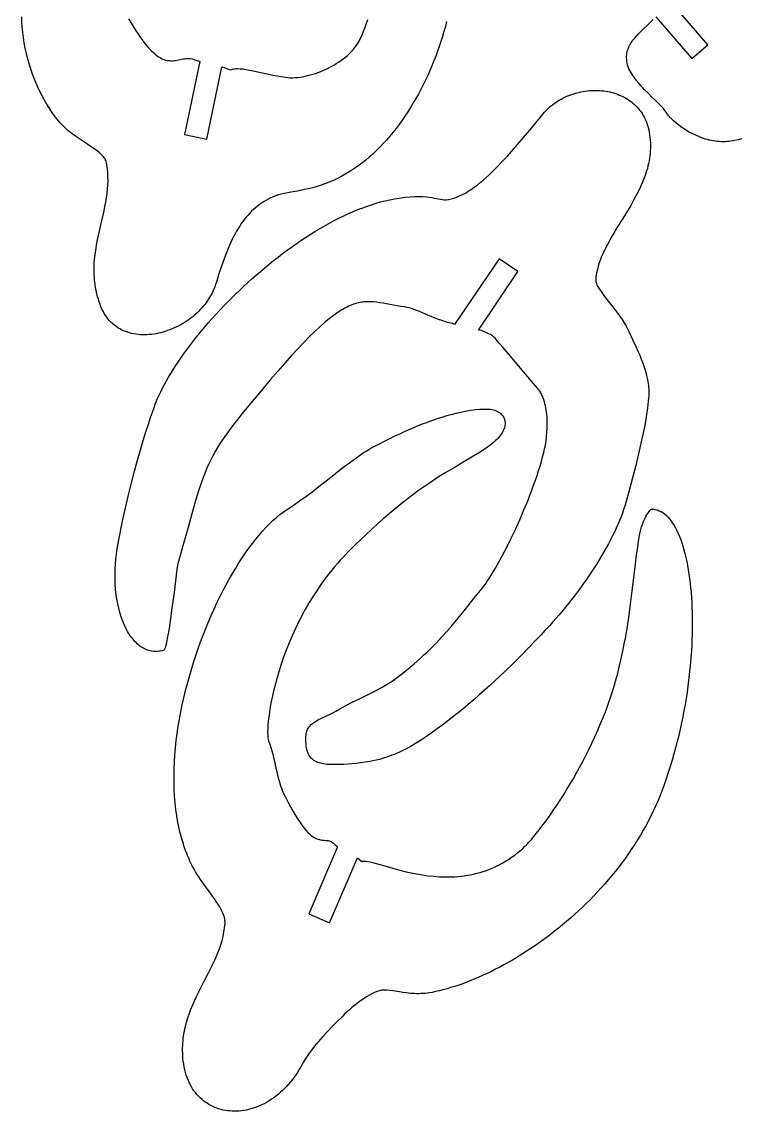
# Model space of a CAD drawing. Extents: x 0 to 754, y 0 to 287.
# Drawn here: x 14 to 116.4, y 0.8 to 156.2 of the extents above; entities that cross this region are included whole.
import ezdxf

# ---------------------------------------------------------------- set-up
doc = ezdxf.new("R2010")
doc.units = 0
doc.layers.get('0').update_dxf_attribs({"color": 1, "linetype": 'CONTINUOUS'})

msp = doc.modelspace()

# ---------------------------------------------------------------- linework, layer by layer
for points in [[(104.5, 156.95), (109.68, 150.98), (111.95, 152.95), (106.6, 159.11)], [(74.67, 156.25), (74.48, 155.54), (74.28, 154.84), (74.07, 154.14), (73.85, 153.43), (73.61, 152.73), (73.37, 152.03), (73.11, 151.34), (72.84, 150.64), (72.56, 149.95), (72.26, 149.27), (71.96, 148.59), (71.64, 147.92), (71.32, 147.25), (70.98, 146.59), (70.63, 145.93), (70.27, 145.28), (69.9, 144.65), (69.52, 144.02), (69.13, 143.4), (68.72, 142.79), (68.31, 142.19), (67.89, 141.6), (67.45, 141.03), (67.01, 140.46), (66.55, 139.91), (66.08, 139.37), (65.61, 138.85), (65.12, 138.34), (64.62, 137.85), (64.11, 137.37), (63.6, 136.91), (63.07, 136.47), (62.53, 136.04), (61.99, 135.64), (61.43, 135.25), (60.86, 134.88), (60.29, 134.53), (59.7, 134.2), (59.1, 133.89), (58.5, 133.6), (57.88, 133.34), (57.26, 133.1), (56.63, 132.88), (56.06, 132.71), (55.5, 132.55), (54.96, 132.42), (54.43, 132.3), (53.4, 132.09), (52.44, 131.91), (51.53, 131.73), (51.1, 131.64), (50.68, 131.53), (50.28, 131.41), (49.9, 131.27), (49.53, 131.12), (49.18, 130.94), (48.86, 130.76), (48.55, 130.57), (48.25, 130.36), (47.95, 130.15), (47.66, 129.93), (47.38, 129.7), (47.11, 129.46), (46.84, 129.21), (46.58, 128.94), (46.33, 128.67), (46.08, 128.38), (45.83, 128.08), (45.6, 127.77), (45.36, 127.44), (45.14, 127.1), (44.91, 126.75), (44.7, 126.39), (44.48, 126.01), (44.27, 125.62), (44.07, 125.21), (43.86, 124.79), (43.67, 124.35), (43.47, 123.9), (43.28, 123.43), (43.09, 122.95), (42.9, 122.44), (42.53, 121.39), (42.16, 120.27), (41.8, 119.08), (41.69, 118.74), (41.58, 118.41), (41.44, 118.08), (41.3, 117.76), (41.14, 117.45), (40.97, 117.14), (40.79, 116.84), (40.6, 116.55), (40.4, 116.26), (40.19, 115.98), (39.97, 115.71), (39.74, 115.44), (39.51, 115.18), (39.26, 114.93), (39, 114.69), (38.74, 114.45), (38.47, 114.22), (38.2, 114), (37.92, 113.79), (37.63, 113.59), (37.33, 113.4), (37.04, 113.21), (36.73, 113.03), (36.43, 112.87), (36.11, 112.71), (35.8, 112.56), (35.48, 112.42), (35.16, 112.3), (34.84, 112.18), (34.51, 112.07), (34.19, 111.97), (33.86, 111.88), (33.53, 111.81), (33.21, 111.74), (32.88, 111.68), (32.55, 111.64), (32.23, 111.61), (31.9, 111.59), (31.58, 111.58), (31.26, 111.58), (30.94, 111.59), (30.63, 111.62), (30.32, 111.66), (30.01, 111.71), (29.71, 111.77), (29.41, 111.85), (29.12, 111.94), (28.83, 112.04), (28.55, 112.16), (28.28, 112.29), (28.01, 112.43), (27.75, 112.59), (27.5, 112.76), (27.25, 112.94), (27.02, 113.14), (26.79, 113.35), (26.57, 113.58), (26.36, 113.82), (26.16, 114.08), (25.97, 114.35), (25.8, 114.64), (25.63, 114.94), (25.48, 115.26), (25.34, 115.6), (25.2, 115.95), (25.07, 116.31), (24.96, 116.66), (24.86, 117.02), (24.76, 117.37), (24.68, 117.71), (24.61, 118.06), (24.55, 118.4), (24.49, 118.74), (24.45, 119.08), (24.41, 119.42), (24.39, 119.76), (24.37, 120.09), (24.36, 120.42), (24.35, 121.09), (24.38, 121.74), (24.43, 122.39), (24.5, 123.04), (24.59, 123.68), (24.69, 124.31), (24.81, 124.94), (24.93, 125.57), (25.07, 126.2), (25.35, 127.44), (25.64, 128.67), (25.77, 129.29), (25.9, 129.9), (26.01, 130.52), (26.11, 131.13), (26.2, 131.75), (26.27, 132.36), (26.31, 132.98), (26.34, 133.6), (26.33, 134.22), (26.32, 134.53), (26.3, 134.84), (26.27, 135.16), (26.23, 135.47), (26.18, 135.78), (26.13, 136.1), (26.1, 136.23), (26.06, 136.35), (26.01, 136.47), (25.95, 136.59), (25.87, 136.71), (25.79, 136.83), (25.7, 136.95), (25.6, 137.07), (25.37, 137.3), (25.12, 137.54), (24.83, 137.77), (24.51, 138.01), (24.16, 138.26), (23.8, 138.51), (23, 139.04), (22.14, 139.61), (21.69, 139.92), (21.23, 140.25), (20.97, 140.44), (20.72, 140.65), (20.47, 140.86), (20.22, 141.09), (19.98, 141.33), (19.75, 141.57), (19.51, 141.83), (19.29, 142.09), (19.07, 142.36), (18.85, 142.64), (18.43, 143.21), (18.03, 143.8), (17.65, 144.41), (17.29, 145.03), (16.95, 145.66), (16.63, 146.3), (16.33, 146.93), (16.06, 147.55), (15.81, 148.16), (15.58, 148.76), (15.37, 149.34), (15.12, 150.13), (14.89, 150.92), (14.69, 151.69), (14.52, 152.46), (14.38, 153.23), (14.26, 153.98), (14.17, 154.73), (14.1, 155.48), (14.06, 156.21), (14.03, 156.94)], [(29.27, 156.67), (29.84, 155.75), (30.27, 155.04), (30.69, 154.4), (31.09, 153.83), (31.47, 153.31), (31.84, 152.85), (32.19, 152.45), (32.53, 152.09), (32.86, 151.79), (33.17, 151.52), (33.47, 151.3), (33.76, 151.12), (34.04, 150.97), (34.31, 150.86), (34.56, 150.78), (34.82, 150.72), (35.06, 150.69), (35.3, 150.67), (35.53, 150.68), (35.76, 150.69), (35.98, 150.72), (36.41, 150.8), (36.84, 150.89), (37.05, 150.94), (37.26, 150.97), (37.47, 150.99), (37.68, 151.01), (37.9, 151), (38.12, 150.98), (38.34, 150.93), (38.57, 150.86), (39.43, 150.55), (37.27, 140.14), (40.44, 139.49), (42.59, 149.82), (43.84, 149.4), (43.84, 149.4), (43.98, 149.45), (44.13, 149.49), (44.28, 149.52), (44.45, 149.54), (44.62, 149.55), (44.81, 149.56), (45.2, 149.54), (45.62, 149.5), (46.08, 149.44), (46.56, 149.35), (47.07, 149.25), (48.14, 149.02), (49.28, 148.76), (49.87, 148.64), (50.47, 148.52), (51.07, 148.41), (51.68, 148.32), (51.99, 148.28), (52.32, 148.26), (52.66, 148.26), (53.01, 148.27), (53.36, 148.3), (53.72, 148.34), (54.09, 148.39), (54.46, 148.46), (54.83, 148.55), (55.21, 148.65), (55.59, 148.76), (55.97, 148.88), (56.35, 149.01), (56.73, 149.16), (57.11, 149.32), (57.48, 149.49), (57.85, 149.67), (58.21, 149.86), (58.57, 150.06), (58.91, 150.27), (59.25, 150.48), (59.58, 150.71), (59.9, 150.95), (60.21, 151.19), (60.51, 151.44), (60.79, 151.7), (61.05, 151.96), (61.31, 152.23), (61.54, 152.51), (61.76, 152.79), (61.95, 153.08), (62.13, 153.37), (62.34, 153.78), (62.56, 154.23), (62.77, 154.74), (62.99, 155.3), (63.2, 155.91), (63.4, 156.56)], [(116.8, 139.52), (116.27, 139.4), (115.74, 139.29), (115.21, 139.21), (114.94, 139.17), (114.67, 139.15), (114.4, 139.13), (114.13, 139.12), (113.85, 139.13), (113.57, 139.14), (113.29, 139.16), (113.01, 139.19), (112.73, 139.24), (112.45, 139.29), (112.17, 139.36), (111.88, 139.43), (111.6, 139.51), (111.32, 139.6), (111.04, 139.7), (110.77, 139.81), (110.22, 140.04), (109.69, 140.29), (109.18, 140.56), (108.69, 140.86), (108.22, 141.16), (107.79, 141.48), (107.39, 141.8), (107.02, 142.12), (106.7, 142.44), (106.55, 142.6), (106.42, 142.76), (106.3, 142.92), (106.19, 143.07), (106, 143.34), (105.81, 143.6), (105.6, 143.85), (105.38, 144.1), (105.15, 144.34), (104.91, 144.58), (104.42, 145.07), (103.92, 145.55), (103.42, 146.04), (102.92, 146.54), (102.68, 146.81), (102.45, 147.07), (102.09, 147.49), (101.73, 147.92), (101.39, 148.36), (101.23, 148.58), (101.08, 148.81), (100.94, 149.05), (100.81, 149.29), (100.69, 149.53), (100.59, 149.79), (100.5, 150.05), (100.43, 150.32), (100.39, 150.6), (100.36, 150.89), (100.35, 151.11), (100.35, 151.32), (100.37, 151.53), (100.4, 151.74), (100.44, 151.93), (100.49, 152.13), (100.55, 152.31), (100.62, 152.5), (100.69, 152.68), (100.78, 152.86), (100.88, 153.03), (100.98, 153.21), (101.21, 153.54), (101.47, 153.87), (101.75, 154.2), (102.05, 154.52), (102.37, 154.85), (102.71, 155.17), (103.41, 155.85), (103.77, 156.2), (104.13, 156.57)]]:
    msp.add_lwpolyline(points)
for points in [[(75.51, 113.18), (74.99, 113.31), (74.48, 113.46), (73.98, 113.62), (73.49, 113.79), (73.01, 113.97), (72.54, 114.16), (71.64, 114.53), (70.8, 114.89), (70.4, 115.05), (70.03, 115.19), (69.67, 115.32), (69.33, 115.43), (69.02, 115.5), (68.72, 115.56), (68.14, 115.64), (67.59, 115.72), (66.56, 115.91), (65.6, 116.08), (65.14, 116.16), (64.69, 116.22), (64.25, 116.27), (63.82, 116.29), (63.38, 116.3), (62.95, 116.27), (62.73, 116.25), (62.51, 116.22), (62.29, 116.18), (62.07, 116.14), (61.84, 116.08), (61.61, 116.01), (61.38, 115.94), (61.14, 115.85), (60.9, 115.76), (60.66, 115.65), (60.41, 115.53), (60.15, 115.4), (59.89, 115.26), (59.63, 115.1), (59.36, 114.93), (59.08, 114.75), (58.79, 114.55), (58.5, 114.34), (57.89, 113.87), (57.25, 113.34), (56.57, 112.74), (55.86, 112.07), (55.1, 111.33), (54.29, 110.51), (53.44, 109.61), (52.54, 108.63), (51.58, 107.56), (50.57, 106.4), (49.49, 105.15), (47.71, 103.04), (46.17, 101.18), (45.49, 100.34), (44.86, 99.55), (44.27, 98.8), (43.74, 98.08), (43.24, 97.41), (42.79, 96.76), (42.37, 96.13), (41.98, 95.52), (41.63, 94.93), (41.3, 94.34), (41, 93.76), (40.71, 93.17), (40.45, 92.58), (40.19, 91.97), (39.95, 91.35), (39.72, 90.7), (39.49, 90.02), (39.26, 89.32), (39.04, 88.57), (38.8, 87.78), (38.31, 86.05), (37.76, 84.08), (37.13, 81.84), (36.39, 79.27), (36.36, 79.15), (36.32, 78.96), (36.23, 78.43), (36.13, 77.73), (36.02, 76.87), (35.76, 74.85), (35.46, 72.61), (35.31, 71.49), (35.15, 70.41), (35, 69.41), (34.85, 68.51), (34.7, 67.75), (34.63, 67.43), (34.55, 67.15), (34.49, 66.93), (34.42, 66.76), (34.35, 66.65), (34.32, 66.61), (34.29, 66.6), (34.07, 66.53), (33.85, 66.48), (33.63, 66.45), (33.41, 66.42), (33.19, 66.41), (32.98, 66.42), (32.77, 66.43), (32.57, 66.46), (32.36, 66.5), (32.16, 66.55), (31.97, 66.61), (31.77, 66.69), (31.58, 66.78), (31.39, 66.87), (31.21, 66.98), (31.03, 67.1), (30.85, 67.23), (30.67, 67.37), (30.5, 67.52), (30.34, 67.68), (30.17, 67.85), (30.01, 68.03), (29.86, 68.21), (29.71, 68.41), (29.56, 68.62), (29.42, 68.83), (29.28, 69.05), (29.14, 69.28), (28.89, 69.76), (28.65, 70.28), (28.43, 70.82), (28.22, 71.38), (28.04, 71.98), (27.88, 72.59), (27.73, 73.22), (27.61, 73.88), (27.51, 74.55), (27.43, 75.23), (27.38, 75.94), (27.35, 76.65), (27.34, 77.37), (27.35, 78.1), (27.39, 78.84), (27.46, 79.59), (27.55, 80.33), (27.67, 81.08), (27.85, 82.09), (28.04, 83.08), (28.24, 84.06), (28.43, 85.03), (28.85, 86.92), (29.27, 88.74), (29.7, 90.48), (30.13, 92.14), (30.56, 93.7), (30.98, 95.16), (31.38, 96.5), (31.75, 97.73), (32.1, 98.82), (32.41, 99.77), (32.69, 100.57), (32.91, 101.22), (33.09, 101.7), (33.21, 102.01), (33.41, 102.48), (33.62, 102.97), (33.86, 103.47), (34.11, 103.97), (34.38, 104.48), (34.67, 105), (34.97, 105.53), (35.29, 106.07), (35.63, 106.61), (35.98, 107.15), (36.34, 107.7), (36.72, 108.26), (37.12, 108.82), (37.53, 109.38), (37.95, 109.95), (38.39, 110.52), (38.83, 111.09), (39.29, 111.66), (39.77, 112.23), (40.25, 112.81), (40.75, 113.38), (41.26, 113.95), (41.78, 114.53), (42.3, 115.1), (42.84, 115.67), (43.39, 116.23), (43.95, 116.8), (44.52, 117.36), (45.09, 117.92), (45.67, 118.47), (46.27, 119.02), (46.86, 119.56), (47.47, 120.1), (48.08, 120.63), (48.7, 121.15), (49.33, 121.66), (49.96, 122.17), (50.6, 122.67), (51.24, 123.16), (51.89, 123.64), (52.54, 124.11), (53.19, 124.58), (53.85, 125.03), (54.51, 125.46), (55.18, 125.89), (55.84, 126.31), (56.51, 126.71), (57.18, 127.1), (57.86, 127.47), (58.53, 127.83), (59.2, 128.18), (59.88, 128.51), (60.55, 128.82), (61.23, 129.12), (61.9, 129.4), (62.58, 129.66), (63.25, 129.91), (63.92, 130.13), (64.59, 130.34), (65.25, 130.53), (65.91, 130.7), (66.57, 130.85), (67.23, 130.98), (67.88, 131.09), (68.72, 131.2), (69.46, 131.27), (70.13, 131.3), (70.73, 131.31), (71.26, 131.3), (71.73, 131.26), (72.16, 131.21), (72.54, 131.15), (72.88, 131.09), (73.2, 131.02), (73.5, 130.96), (73.78, 130.91), (74.06, 130.87), (74.33, 130.86), (74.62, 130.86), (74.92, 130.89), (75.12, 130.93), (75.31, 130.97), (75.71, 131.08), (76.11, 131.22), (76.52, 131.39), (76.92, 131.59), (77.34, 131.81), (77.75, 132.06), (78.17, 132.33), (78.59, 132.63), (79.02, 132.95), (79.44, 133.29), (79.87, 133.64), (80.3, 134.02), (80.73, 134.41), (81.16, 134.82), (81.6, 135.25), (82.03, 135.69), (82.46, 136.14), (83.33, 137.08), (84.2, 138.05), (85.06, 139.05), (85.92, 140.06), (86.78, 141.08), (88.45, 143.12), (88.65, 143.35), (88.85, 143.57), (89.06, 143.79), (89.28, 143.99), (89.51, 144.19), (89.75, 144.38), (89.99, 144.57), (90.23, 144.74), (90.48, 144.91), (90.74, 145.06), (91, 145.21), (91.27, 145.35), (91.54, 145.48), (91.81, 145.61), (92.09, 145.72), (92.37, 145.83), (92.66, 145.93), (92.95, 146.02), (93.24, 146.1), (93.53, 146.17), (93.82, 146.24), (94.12, 146.29), (94.41, 146.34), (94.71, 146.38), (95.01, 146.41), (95.31, 146.43), (95.6, 146.44), (95.9, 146.44), (96.2, 146.44), (96.49, 146.42), (96.79, 146.4), (97.08, 146.37), (97.37, 146.33), (97.66, 146.28), (97.94, 146.22), (98.22, 146.15), (98.5, 146.08), (98.78, 145.99), (99.05, 145.89), (99.31, 145.79), (99.57, 145.68), (99.83, 145.56), (100.08, 145.42), (100.33, 145.28), (100.57, 145.13), (100.8, 144.98), (101.03, 144.81), (101.25, 144.63), (101.46, 144.44), (101.67, 144.25), (101.86, 144.04), (102.05, 143.83), (102.23, 143.6), (102.41, 143.37), (102.57, 143.13), (102.72, 142.87), (102.86, 142.61), (103, 142.34), (103.12, 142.06), (103.23, 141.77), (103.33, 141.47), (103.42, 141.16), (103.5, 140.84), (103.57, 140.51), (103.63, 140.12), (103.68, 139.73), (103.72, 139.34), (103.74, 138.96), (103.75, 138.58), (103.74, 138.21), (103.73, 137.84), (103.7, 137.47), (103.66, 137.1), (103.61, 136.74), (103.55, 136.38), (103.48, 136.03), (103.4, 135.68), (103.31, 135.33), (103.21, 134.98), (103.1, 134.64), (102.98, 134.29), (102.86, 133.96), (102.59, 133.28), (102.3, 132.62), (101.98, 131.97), (101.64, 131.32), (101.29, 130.68), (100.93, 130.05), (100.55, 129.42), (99.79, 128.17), (99.02, 126.94), (98.65, 126.32), (98.29, 125.71), (97.94, 125.1), (97.6, 124.49), (97.29, 123.87), (97, 123.25), (96.74, 122.64), (96.62, 122.33), (96.5, 122.01), (96.4, 121.7), (96.31, 121.39), (96.22, 121.07), (96.14, 120.76), (96.07, 120.44), (96.02, 120.12), (95.97, 119.8), (95.94, 119.48), (95.94, 119.34), (95.95, 119.2), (95.99, 119.05), (96.05, 118.89), (96.12, 118.72), (96.21, 118.54), (96.31, 118.36), (96.43, 118.16), (96.7, 117.76), (97.01, 117.32), (97.36, 116.87), (97.73, 116.39), (98.52, 115.38), (98.93, 114.85), (99.32, 114.3), (99.7, 113.75), (100.06, 113.19), (100.23, 112.91), (100.39, 112.63), (100.53, 112.34), (100.67, 112.06), (101.2, 110.94), (101.72, 109.81), (101.97, 109.24), (102.22, 108.67), (102.45, 108.1), (102.67, 107.52), (102.87, 106.95), (103.04, 106.38), (103.2, 105.8), (103.32, 105.23), (103.37, 104.94), (103.42, 104.66), (103.46, 104.37), (103.48, 104.09), (103.5, 103.8), (103.51, 103.52), (103.51, 103.23), (103.5, 102.95), (103.47, 102.53), (103.43, 102.1), (103.33, 101.19), (103.2, 100.24), (103.03, 99.24), (102.84, 98.21), (102.63, 97.17), (102.4, 96.11), (102.16, 95.05), (101.91, 94), (101.66, 92.96), (101.14, 90.99), (100.66, 89.19), (100.23, 87.66), (100.09, 87.16), (99.92, 86.66), (99.74, 86.14), (99.55, 85.62), (99.33, 85.09), (99.1, 84.55), (98.86, 84.01), (98.6, 83.46), (98.33, 82.9), (98.05, 82.34), (97.75, 81.78), (97.44, 81.21), (97.11, 80.64), (96.78, 80.07), (96.44, 79.49), (96.08, 78.92), (95.72, 78.34), (95.34, 77.77), (94.96, 77.2), (94.57, 76.62), (94.17, 76.06), (93.76, 75.49), (93.35, 74.93), (92.92, 74.37), (92.5, 73.82), (92.07, 73.27), (91.63, 72.73), (91.19, 72.2), (90.74, 71.67), (90.29, 71.15), (89.84, 70.64), (89.39, 70.14), (88.7, 69.39), (88.09, 68.73), (87.32, 67.92), (86.41, 66.98), (85.36, 65.91), (84.19, 64.75), (82.92, 63.51), (81.54, 62.22), (80.82, 61.56), (80.08, 60.89), (79.32, 60.22), (78.55, 59.54), (77.76, 58.87), (76.96, 58.2), (76.14, 57.54), (75.32, 56.89), (74.49, 56.24), (73.64, 55.61), (72.8, 55), (71.95, 54.41), (71.09, 53.84), (70.24, 53.29), (69.85, 53.05), (69.47, 52.83), (69.09, 52.62), (68.71, 52.42), (68.33, 52.24), (67.96, 52.06), (67.59, 51.9), (67.22, 51.75), (66.85, 51.61), (66.49, 51.47), (66.13, 51.35), (65.77, 51.24), (65.07, 51.03), (64.38, 50.86), (63.7, 50.72), (63.04, 50.61), (62.39, 50.52), (61.76, 50.44), (61.15, 50.39), (60.56, 50.35), (59.99, 50.31), (59.43, 50.29), (58.86, 50.28), (58.32, 50.28), (57.81, 50.3), (57.56, 50.32), (57.32, 50.34), (57.09, 50.38), (56.87, 50.42), (56.66, 50.47), (56.46, 50.53), (56.26, 50.6), (56.08, 50.68), (55.9, 50.77), (55.73, 50.87), (55.58, 50.99), (55.43, 51.12), (55.3, 51.26), (55.18, 51.41), (55.06, 51.58), (54.96, 51.77), (54.87, 51.97), (54.79, 52.18), (54.72, 52.42), (54.67, 52.67), (54.63, 52.93), (54.6, 53.22), (54.58, 53.53), (54.58, 53.85), (54.58, 54.2), (54.61, 54.56), (54.63, 54.73), (54.66, 54.89), (54.7, 55.05), (54.76, 55.19), (54.82, 55.33), (54.89, 55.47), (54.98, 55.59), (55.07, 55.72), (55.17, 55.83), (55.28, 55.94), (55.4, 56.05), (55.53, 56.15), (55.8, 56.35), (56.09, 56.53), (56.4, 56.71), (56.73, 56.87), (57.43, 57.2), (58.14, 57.54), (58.5, 57.72), (58.85, 57.91), (59.41, 58.23), (59.97, 58.53), (61.11, 59.12), (62.25, 59.68), (63.36, 60.23), (64.44, 60.78), (64.96, 61.05), (65.47, 61.33), (65.95, 61.61), (66.42, 61.89), (66.87, 62.19), (67.29, 62.48), (67.86, 62.91), (68.41, 63.34), (68.95, 63.77), (69.47, 64.2), (69.98, 64.63), (70.47, 65.06), (70.95, 65.49), (71.41, 65.92), (71.87, 66.34), (72.3, 66.77), (73.15, 67.61), (73.94, 68.45), (74.69, 69.28), (75.41, 70.09), (76.09, 70.9), (76.75, 71.69), (77.37, 72.46), (78.56, 73.96), (79.7, 75.37), (79.94, 75.69), (80.2, 76.04), (80.47, 76.43), (80.75, 76.85), (81.03, 77.3), (81.33, 77.78), (81.63, 78.29), (81.93, 78.82), (82.56, 79.96), (83.19, 81.18), (83.83, 82.47), (84.47, 83.81), (85.09, 85.19), (85.7, 86.6), (86.28, 88.02), (86.55, 88.73), (86.82, 89.44), (87.08, 90.14), (87.33, 90.84), (87.57, 91.53), (87.79, 92.21), (88, 92.87), (88.19, 93.53), (88.37, 94.17), (88.53, 94.79), (88.65, 95.31), (88.76, 95.87), (88.85, 96.45), (88.93, 97.06), (88.98, 97.68), (89.01, 98.32), (89.02, 98.96), (89.01, 99.59), (88.99, 99.91), (88.96, 100.23), (88.92, 100.54), (88.88, 100.85), (88.83, 101.15), (88.77, 101.45), (88.7, 101.74), (88.62, 102.02), (88.54, 102.3), (88.44, 102.57), (88.33, 102.83), (88.22, 103.08), (88.09, 103.32), (87.95, 103.55), (87.8, 103.76), (87.64, 103.97), (85.41, 106.61), (83.79, 108.54), (82.65, 109.88), (82.23, 110.36), (81.9, 110.75), (81.62, 111.04), (81.4, 111.26), (81.22, 111.42), (81.06, 111.54), (80.91, 111.62), (80.75, 111.7), (80.36, 111.86), (79.62, 112.18), (79.19, 112.27), (84.85, 120.63), (82.17, 122.44), (75.8, 113.04), (75.51, 113.18)], [(62.58, 36.46), (62.68, 36.49), (62.79, 36.51), (62.91, 36.51), (63.05, 36.51), (63.2, 36.5), (63.37, 36.48), (63.73, 36.41), (64.14, 36.31), (64.6, 36.19), (65.64, 35.9), (66.83, 35.55), (67.48, 35.37), (68.16, 35.19), (68.88, 35.01), (69.62, 34.85), (70.38, 34.69), (71.17, 34.56), (71.98, 34.44), (72.81, 34.35), (73.23, 34.32), (73.66, 34.29), (74.08, 34.27), (74.52, 34.26), (74.95, 34.26), (75.39, 34.28), (75.83, 34.3), (76.28, 34.33), (76.72, 34.37), (77.17, 34.43), (77.62, 34.5), (78.07, 34.58), (78.52, 34.67), (78.98, 34.78), (79.43, 34.91), (79.89, 35.04), (80.34, 35.2), (80.79, 35.37), (81.25, 35.56), (81.7, 35.76), (82.15, 35.99), (82.6, 36.23), (83.05, 36.49), (83.5, 36.77), (83.94, 37.07), (84.38, 37.39), (84.82, 37.73), (85.26, 38.09), (85.52, 38.32), (85.8, 38.59), (86.1, 38.9), (86.42, 39.24), (86.76, 39.62), (87.11, 40.04), (87.48, 40.49), (87.87, 40.98), (88.27, 41.5), (88.68, 42.04), (89.11, 42.62), (89.54, 43.23), (89.98, 43.87), (90.43, 44.53), (90.88, 45.23), (91.33, 45.94), (91.79, 46.68), (92.25, 47.45), (92.71, 48.23), (93.17, 49.04), (93.63, 49.87), (94.08, 50.71), (94.53, 51.58), (94.97, 52.46), (95.4, 53.36), (95.83, 54.27), (96.24, 55.2), (96.64, 56.14), (97.03, 57.09), (97.41, 58.05), (97.76, 59.03), (98.1, 60.01), (98.37, 60.84), (98.63, 61.67), (98.87, 62.5), (99.09, 63.34), (99.3, 64.17), (99.5, 65.01), (99.69, 65.85), (99.86, 66.68), (100.02, 67.51), (100.18, 68.34), (100.32, 69.16), (100.46, 69.97), (100.7, 71.58), (100.92, 73.15), (101.11, 74.68), (101.29, 76.15), (101.61, 78.91), (101.77, 80.17), (101.93, 81.35), (102.11, 82.44), (102.2, 82.95), (102.29, 83.42), (102.38, 83.83), (102.49, 84.2), (102.6, 84.55), (102.73, 84.87), (102.85, 85.17), (102.98, 85.44), (103.11, 85.68), (103.24, 85.9), (103.36, 86.09), (103.48, 86.26), (103.58, 86.4), (103.68, 86.51), (103.83, 86.67), (103.88, 86.7), (103.91, 86.72), (104.05, 86.72), (104.19, 86.71), (104.33, 86.69), (104.47, 86.67), (104.75, 86.6), (105.01, 86.5), (105.27, 86.38), (105.53, 86.22), (105.78, 86.04), (106.02, 85.83), (106.26, 85.6), (106.49, 85.34), (106.71, 85.05), (106.92, 84.74), (107.13, 84.41), (107.33, 84.05), (107.53, 83.67), (107.72, 83.26), (107.89, 82.83), (108.07, 82.39), (108.23, 81.92), (108.39, 81.43), (108.53, 80.92), (108.67, 80.39), (108.8, 79.84), (108.93, 79.27), (109.04, 78.68), (109.15, 78.08), (109.25, 77.46), (109.33, 76.83), (109.41, 76.17), (109.49, 75.51), (109.55, 74.82), (109.6, 74.13), (109.64, 73.42), (109.68, 72.69), (109.7, 71.96), (109.71, 71.21), (109.72, 70.45), (109.71, 69.67), (109.7, 68.89), (109.67, 68.1), (109.64, 67.3), (109.59, 66.49), (109.53, 65.67), (109.47, 64.84), (109.39, 64), (109.3, 63.16), (109.2, 62.31), (109.09, 61.46), (108.97, 60.6), (108.83, 59.73), (108.69, 58.86), (108.53, 57.99), (108.36, 57.11), (108.18, 56.23), (107.99, 55.35), (107.79, 54.46), (107.57, 53.58), (107.34, 52.69), (107.1, 51.8), (106.85, 50.92), (106.58, 50.03), (106.3, 49.15), (106.01, 48.27), (105.71, 47.39), (105.44, 46.64), (105.15, 45.9), (104.84, 45.17), (104.53, 44.44), (104.19, 43.73), (103.85, 43.01), (103.49, 42.31), (103.12, 41.61), (102.73, 40.93), (102.33, 40.24), (101.92, 39.57), (101.5, 38.91), (101.07, 38.25), (100.63, 37.6), (100.17, 36.96), (99.71, 36.32), (99.24, 35.7), (98.75, 35.08), (98.26, 34.48), (97.76, 33.88), (97.25, 33.29), (96.73, 32.71), (96.21, 32.14), (95.67, 31.57), (95.13, 31.02), (94.59, 30.48), (94.04, 29.94), (93.48, 29.42), (92.91, 28.9), (92.35, 28.4), (91.77, 27.9), (91.19, 27.42), (90.61, 26.94), (90.03, 26.48), (89.44, 26.02), (88.85, 25.58), (88.25, 25.14), (87.66, 24.72), (87.06, 24.31), (86.46, 23.91), (85.86, 23.52), (85.26, 23.14), (84.66, 22.77), (84.05, 22.41), (83.45, 22.07), (82.85, 21.73), (82.25, 21.41), (81.65, 21.1), (81.06, 20.8), (80.46, 20.51), (79.87, 20.24), (79.28, 19.97), (78.7, 19.72), (78.11, 19.48), (77.54, 19.26), (76.96, 19.04), (76.39, 18.84), (75.83, 18.66), (75.27, 18.48), (74.72, 18.32), (74.17, 18.17), (73.63, 18.03), (73.1, 17.91), (72.58, 17.8), (72.24, 17.74), (71.91, 17.69), (71.59, 17.66), (71.27, 17.63), (70.96, 17.62), (70.66, 17.61), (70.36, 17.61), (70.07, 17.62), (69.5, 17.66), (68.95, 17.72), (68.43, 17.79), (67.93, 17.87), (67, 18.02), (66.57, 18.08), (66.15, 18.11), (65.96, 18.12), (65.76, 18.13), (65.58, 18.12), (65.39, 18.1), (65.22, 18.08), (65.04, 18.04), (64.88, 17.99), (64.71, 17.93), (64.36, 17.77), (64.01, 17.6), (63.66, 17.41), (63.31, 17.2), (62.95, 16.98), (62.6, 16.74), (62.24, 16.48), (61.89, 16.21), (61.53, 15.92), (61.16, 15.62), (60.8, 15.31), (60.43, 14.97), (60.06, 14.63), (59.69, 14.27), (58.92, 13.51), (58.29, 12.87), (57.65, 12.2), (56.99, 11.5), (56.66, 11.14), (56.34, 10.76), (56.01, 10.38), (55.69, 9.98), (55.37, 9.57), (55.06, 9.14), (54.76, 8.7), (54.46, 8.25), (54.18, 7.78), (53.9, 7.29), (53.67, 6.88), (53.42, 6.48), (53.17, 6.09), (52.92, 5.72), (52.65, 5.36), (52.38, 5.02), (52.1, 4.69), (51.82, 4.38), (51.53, 4.07), (51.23, 3.78), (50.93, 3.51), (50.62, 3.25), (50.31, 3), (50, 2.77), (49.68, 2.55), (49.36, 2.34), (49.04, 2.14), (48.71, 1.96), (48.38, 1.8), (48.05, 1.65), (47.71, 1.51), (47.38, 1.38), (47.05, 1.27), (46.71, 1.17), (46.38, 1.08), (46.04, 1.01), (45.71, 0.95), (45.37, 0.91), (45.04, 0.87), (44.71, 0.85), (44.38, 0.85), (44.06, 0.86), (43.73, 0.88), (43.41, 0.91), (43.1, 0.96), (42.79, 1.02), (42.48, 1.09), (42.17, 1.18), (41.87, 1.28), (41.58, 1.39), (41.29, 1.52), (41.01, 1.66), (40.74, 1.81), (40.47, 1.98), (40.21, 2.16), (39.95, 2.35), (39.71, 2.55), (39.47, 2.77), (39.24, 3), (39.02, 3.24), (38.81, 3.5), (38.61, 3.77), (38.42, 4.05), (38.24, 4.35), (38.07, 4.65), (37.91, 4.98), (37.76, 5.31), (37.63, 5.66), (37.5, 6.01), (37.39, 6.39), (37.29, 6.77), (37.21, 7.17), (37.14, 7.58), (37.08, 8), (37.04, 8.38), (37.01, 8.76), (37, 9.13), (36.99, 9.5), (36.99, 9.86), (37, 10.21), (37.02, 10.57), (37.05, 10.91), (37.08, 11.26), (37.13, 11.6), (37.18, 11.94), (37.24, 12.27), (37.31, 12.6), (37.38, 12.92), (37.55, 13.56), (37.74, 14.19), (37.95, 14.81), (38.18, 15.42), (38.43, 16.01), (38.69, 16.6), (38.96, 17.19), (39.24, 17.76), (39.53, 18.33), (40.11, 19.47), (40.7, 20.59), (40.98, 21.15), (41.26, 21.72), (41.52, 22.28), (41.78, 22.85), (42.01, 23.43), (42.23, 24.01), (42.43, 24.59), (42.61, 25.19), (42.76, 25.79), (42.83, 26.09), (42.88, 26.4), (42.93, 26.71), (42.98, 27.02), (43.01, 27.34), (43.04, 27.66), (43.04, 27.79), (43.04, 27.92), (43.03, 28.06), (43.01, 28.2), (42.95, 28.48), (42.86, 28.77), (42.74, 29.08), (42.6, 29.4), (42.43, 29.73), (42.24, 30.06), (42.02, 30.42), (41.79, 30.78), (41.53, 31.15), (41.26, 31.54), (40.66, 32.35), (40.02, 33.22), (39.76, 33.56), (39.52, 33.91), (39.28, 34.26), (39.06, 34.63), (38.84, 34.99), (38.63, 35.37), (38.42, 35.75), (38.23, 36.13), (38.04, 36.52), (37.86, 36.92), (37.69, 37.32), (37.53, 37.73), (37.37, 38.14), (37.23, 38.55), (37.09, 38.97), (36.95, 39.4), (36.83, 39.83), (36.71, 40.26), (36.6, 40.7), (36.5, 41.15), (36.4, 41.59), (36.31, 42.04), (36.15, 42.96), (36.02, 43.89), (35.92, 44.83), (35.84, 45.78), (35.79, 46.74), (35.76, 47.72), (35.76, 48.7), (35.78, 49.69), (35.82, 50.69), (35.89, 51.69), (35.98, 52.7), (36.09, 53.72), (36.22, 54.73), (36.37, 55.75), (36.54, 56.77), (36.73, 57.79), (36.94, 58.81), (37.17, 59.83), (37.41, 60.85), (37.67, 61.86), (37.95, 62.87), (38.24, 63.87), (38.55, 64.86), (38.87, 65.85), (39.2, 66.83), (39.55, 67.8), (39.91, 68.75), (40.29, 69.7), (40.67, 70.63), (41.07, 71.55), (41.47, 72.46), (41.89, 73.35), (42.31, 74.22), (42.75, 75.07), (43.19, 75.91), (43.64, 76.73), (44.09, 77.52), (44.56, 78.3), (45.02, 79.05), (45.5, 79.78), (45.97, 80.48), (46.45, 81.16), (46.94, 81.81), (47.43, 82.43), (47.91, 83.03), (48.4, 83.59), (48.9, 84.13), (49.39, 84.63), (49.88, 85.1), (50.37, 85.54), (50.86, 85.94), (51.35, 86.31), (51.83, 86.64), (52.77, 87.26), (53.68, 87.89), (54.56, 88.52), (55.41, 89.16), (56.23, 89.79), (57.04, 90.41), (58.58, 91.63), (60.06, 92.79), (60.79, 93.34), (61.5, 93.87), (62.21, 94.36), (62.91, 94.83), (63.26, 95.05), (63.61, 95.26), (63.96, 95.46), (64.3, 95.65), (65.07, 96.06), (65.82, 96.44), (66.56, 96.81), (67.27, 97.16), (67.97, 97.48), (68.66, 97.8), (69.32, 98.09), (69.97, 98.37), (70.61, 98.63), (71.22, 98.87), (71.82, 99.1), (72.4, 99.31), (72.97, 99.51), (73.51, 99.69), (74.04, 99.86), (74.56, 100.02), (75.06, 100.16), (75.54, 100.29), (76, 100.41), (76.45, 100.51), (76.88, 100.61), (77.29, 100.69), (78.07, 100.82), (78.78, 100.92), (79.42, 100.98), (79.99, 101), (80.5, 101), (80.73, 100.98), (80.94, 100.96), (81.15, 100.92), (81.35, 100.87), (81.54, 100.82), (81.72, 100.75), (81.88, 100.68), (82.04, 100.6), (82.19, 100.51), (82.32, 100.41), (82.45, 100.3), (82.56, 100.18), (82.66, 100.06), (82.74, 99.93), (82.82, 99.8), (82.88, 99.66), (82.93, 99.51), (82.97, 99.36), (82.99, 99.2), (83, 99.04), (83, 98.87), (82.98, 98.7), (82.95, 98.52), (82.91, 98.34), (82.84, 98.16), (82.77, 97.97), (82.68, 97.79), (82.57, 97.6), (82.45, 97.4), (82.31, 97.21), (82.16, 97.02), (81.99, 96.82), (81.83, 96.65), (81.66, 96.49), (81.29, 96.16), (80.88, 95.83), (80.43, 95.5), (79.95, 95.17), (79.44, 94.84), (78.9, 94.5), (78.33, 94.16), (77.13, 93.46), (75.86, 92.72), (75.2, 92.33), (74.53, 91.93), (73.86, 91.51), (73.18, 91.08), (72.35, 90.53), (71.51, 89.95), (70.67, 89.36), (69.83, 88.74), (68.99, 88.1), (68.15, 87.44), (67.3, 86.76), (66.47, 86.07), (65.63, 85.35), (64.8, 84.62), (63.98, 83.88), (63.16, 83.12), (62.35, 82.34), (61.55, 81.56), (60.76, 80.76), (59.98, 79.95), (59.54, 79.47), (59.11, 78.99), (58.68, 78.5), (58.27, 78), (57.87, 77.5), (57.48, 77), (57.1, 76.49), (56.73, 75.98), (56.37, 75.47), (56.03, 74.95), (55.69, 74.43), (55.36, 73.91), (55.04, 73.39), (54.74, 72.86), (54.44, 72.34), (54.15, 71.81), (53.87, 71.29), (53.6, 70.76), (53.34, 70.24), (53.09, 69.72), (52.62, 68.67), (52.18, 67.64), (51.77, 66.62), (51.4, 65.62), (51.06, 64.63), (50.75, 63.67), (50.47, 62.73), (50.22, 61.82), (50, 60.94), (49.8, 60.09), (49.64, 59.28), (49.49, 58.51), (49.38, 57.78), (49.28, 57.1), (49.21, 56.46), (49.16, 55.88), (49.13, 55.36), (49.12, 54.89), (49.13, 54.48), (49.16, 54.14), (49.2, 53.87), (49.23, 53.75), (49.26, 53.66), (49.44, 53.2), (49.59, 52.73), (49.73, 52.25), (49.86, 51.76), (49.97, 51.28), (50.08, 50.78), (50.3, 49.79), (50.41, 49.28), (50.53, 48.78), (50.66, 48.27), (50.81, 47.77), (50.97, 47.26), (51.15, 46.76), (51.36, 46.26), (51.6, 45.76), (52.01, 44.97), (52.4, 44.25), (52.77, 43.6), (53.12, 43.01), (53.45, 42.48), (53.76, 42.01), (54.06, 41.59), (54.34, 41.22), (54.61, 40.9), (54.87, 40.62), (55.11, 40.39), (55.34, 40.19), (55.56, 40.02), (55.76, 39.88), (55.96, 39.78), (56.15, 39.69), (56.34, 39.63), (56.51, 39.58), (56.68, 39.55), (56.84, 39.53), (57.16, 39.5), (57.46, 39.48), (57.61, 39.46), (57.76, 39.44), (57.91, 39.4), (58.06, 39.35), (58.22, 39.28), (58.38, 39.18), (58.54, 39.06), (58.7, 38.91), (59.07, 38.55), (54.99, 29), (57.97, 27.73), (61.93, 37), (62.58, 36.46)]]:
    msp.add_lwpolyline(points, close=True)

doc.saveas('drawing.dxf')
